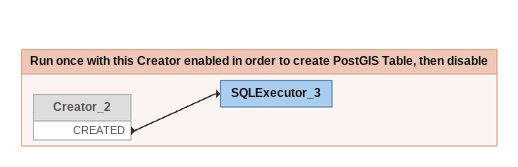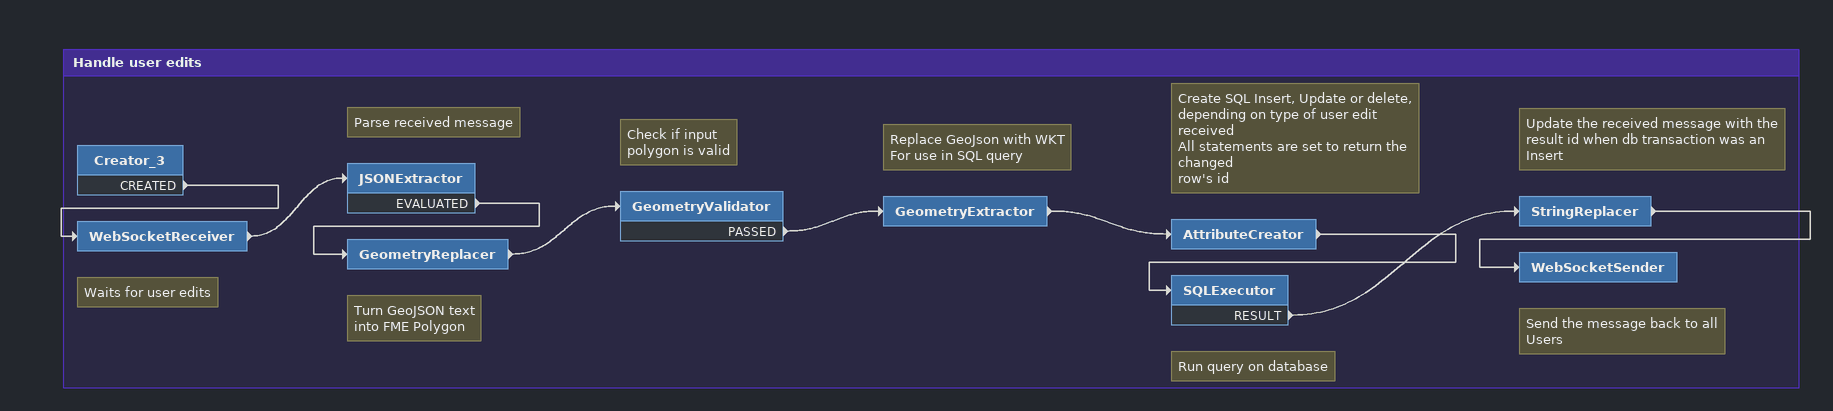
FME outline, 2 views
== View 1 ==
Bookmark: Run once with this Creator enabled in order to create PostGIS Table, then disable
Creator_2 [off]
    CREATED -> SQLExecutor_3
SQLExecutor_3

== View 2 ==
Bookmark: Handle user edits
Creator_3
    CREATED -> WebSocketReceiver
Note: Waits for user edits
WebSocketReceiver
    -> JSONExtractor
Note: Parse received message
JSONExtractor
    EVALUATED -> GeometryReplacer
Note: Turn GeoJSON text / into FME Polygon
GeometryReplacer
    -> GeometryValidator
Note: Check if input / polygon is valid
GeometryValidator
    PASSED -> GeometryExtractor
Note: Replace GeoJson with WKT / For use in SQL query
GeometryExtractor
    -> AttributeCreator
Note: Create SQL Insert, Update or delete, / depending on type of user edit received / All statements are set to return the changed / row's id
AttributeCreator
    -> SQLExecutor
Note: Run query on database
SQLExecutor
    RESULT -> StringReplacer
Note: Update the received message with the / result id when db transaction was an Insert
StringReplacer
    -> WebSocketSender
Note: Send the message back to all / Users
WebSocketSender
